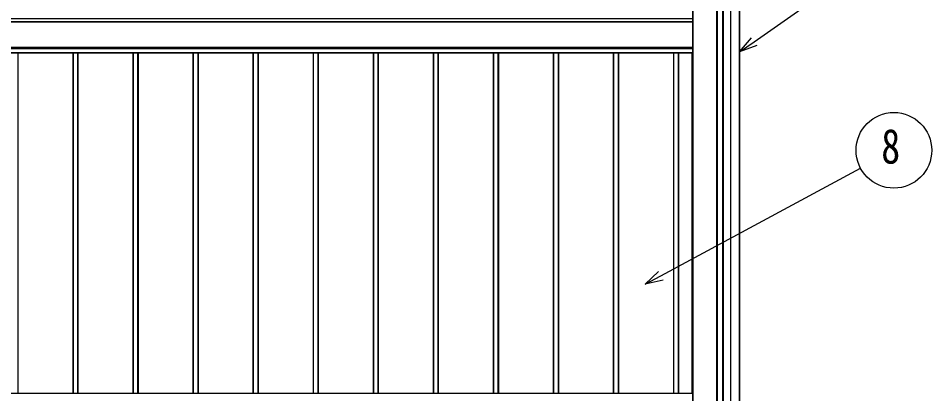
# Model space of a CAD drawing. Units: millimetres, scale not verified. Extents: x -14718 to 14718, y -10395 to 10395.
# Drawn here: x -4154 to -1112, y -1240 to 9 of the extents above; entities that cross this region are included whole.
import ezdxf
from ezdxf.enums import TextEntityAlignment as Align

# ---------------------------------------------------------------- set-up
doc = ezdxf.new("R2010")
doc.units = ezdxf.units.MM
doc.header["$LTSCALE"] = 50
doc.layers.add('0-4_YKK_A1', color=4, linetype='Continuous')
doc.layers.add('0-5_YKK_D', color=6, linetype='Continuous')
doc.styles.add('ＭＳ ゴシック', font='')
doc.styles.get('ＭＳ ゴシック').set_extended_font_data('MS Gothic')

msp = doc.modelspace()

# ---------------------------------------------------------------- linework, layer by layer
at = {"layer": '0-4_YKK_A1'}
for p, q in [((-1782.43, 1827), (-1782.43, -3170.65)), ((-1781.93, 1827.02), (-1781.93, -3170.63)), ((-1752.93, 1825.52), (-1752.93, -3169.08)), ((-1752.43, 1825.5), (-1752.43, -3169.08)), ((-1807.93, -3136.21), (-1807.93, 1712.98)), ((-1807.43, -3136.21), (-1807.43, 1712.96)), ((-1805.43, -3136.21), (-1805.43, 1711.86)), ((-1907.43, -2599.89), (-1907.43, 1261.65)), ((-1906.93, -2599.89), (-1906.93, 1261.65)), ((-1827.93, -2599.89), (-1827.93, 1261.65)), ((-1827.43, -2599.89), (-1827.43, 1261.65)), ((-1827.13, -2599.89), (-1827.13, 1261.65)), ((-1826.93, 1261.63), (-1826.93, -2599.89)), ((-7006.93, 8.91), (-1907.93, 8.91)), ((-1907.93, -2.12), (-7006.93, -2.12)), ((-7006.93, -2.61), (-1907.93, -2.61)), ((-1907.93, -2.61), (-1907.93, -2.12)), ((-1907.43, -14.98), (-1907.93, -14.98)), ((-1907.43, -16.71), (-1907.93, -16.71)), ((-7006.93, -86.56), (-1907.93, -86.56)), ((-7006.93, -87.07), (-1907.93, -87.07)), ((-7006.93, -90.49), (-1907.93, -90.49)), ((-1907.43, -72.94), (-1907.93, -72.94)), ((-1907.43, -74.67), (-1907.93, -74.67)), ((-1907.93, -90.49), (-1907.93, -87.07)), ((-1907.93, -91.53), (-1907.93, -90.49)), ((-7006.93, -91.53), (-1907.93, -91.53)), ((-7006.93, -105.02), (-1907.93, -105.02)), ((-7006.93, -105.54), (-1907.93, -105.54)), ((-7006.93, -105.59), (-1907.93, -105.59)), ((-7005.43, -105.59), (-1909.43, -105.59)), ((-4154.13, -1239.84), (-4154.13, -105.59)), ((-3971.43, -1239.84), (-3971.43, -105.59)), ((-3970.43, -1239.84), (-3970.43, -105.59)), ((-3955.43, -1239.84), (-3955.43, -105.59)), ((-3954.43, -1239.84), (-3954.43, -105.59)), ((-3954.13, -1239.84), (-3954.13, -105.59)), ((-3771.43, -1239.84), (-3771.43, -105.59)), ((-3770.43, -1239.84), (-3770.43, -105.59)), ((-3755.43, -1239.84), (-3755.43, -105.59)), ((-3754.43, -1239.84), (-3754.43, -105.59)), ((-3754.13, -1239.84), (-3754.13, -105.59)), ((-3571.43, -1239.84), (-3571.43, -105.59)), ((-3570.43, -1239.84), (-3570.43, -105.59)), ((-3555.43, -1239.84), (-3555.43, -105.59)), ((-3554.43, -1239.84), (-3554.43, -105.59)), ((-3554.13, -1239.84), (-3554.13, -105.59)), ((-3371.43, -1239.84), (-3371.43, -105.59)), ((-3370.43, -1239.84), (-3370.43, -105.59)), ((-3355.43, -1239.84), (-3355.43, -105.59)), ((-3354.43, -1239.84), (-3354.43, -105.59)), ((-3354.13, -1239.84), (-3354.13, -105.59)), ((-3171.43, -1239.84), (-3171.43, -105.59)), ((-3170.43, -1239.84), (-3170.43, -105.59)), ((-3155.43, -1239.84), (-3155.43, -105.59)), ((-3154.43, -1239.84), (-3154.43, -105.59)), ((-3154.13, -1239.84), (-3154.13, -105.59)), ((-2971.43, -1239.84), (-2971.43, -105.59)), ((-2970.43, -1239.84), (-2970.43, -105.59)), ((-2955.43, -1239.84), (-2955.43, -105.59)), ((-2954.43, -1239.84), (-2954.43, -105.59)), ((-2954.13, -1239.84), (-2954.13, -105.59)), ((-2771.43, -1239.84), (-2771.43, -105.59)), ((-2770.43, -1239.84), (-2770.43, -105.59)), ((-2755.43, -1239.84), (-2755.43, -105.59)), ((-2754.43, -1239.84), (-2754.43, -105.59)), ((-2754.13, -1239.84), (-2754.13, -105.59)), ((-2571.43, -1239.84), (-2571.43, -105.59)), ((-2570.43, -1239.84), (-2570.43, -105.59)), ((-2555.43, -1239.84), (-2555.43, -105.59)), ((-2554.43, -1239.84), (-2554.43, -105.59)), ((-2554.13, -1239.84), (-2554.13, -105.59)), ((-2371.43, -1239.84), (-2371.43, -105.59)), ((-2370.43, -1239.84), (-2370.43, -105.59)), ((-2355.43, -1239.84), (-2355.43, -105.59)), ((-2354.43, -1239.84), (-2354.43, -105.59)), ((-2354.13, -1239.84), (-2354.13, -105.59)), ((-2171.43, -1239.84), (-2171.43, -105.59)), ((-2170.43, -1239.84), (-2170.43, -105.59)), ((-2155.43, -1239.84), (-2155.43, -105.59)), ((-2154.43, -1239.84), (-2154.43, -105.59)), ((-2154.13, -1239.84), (-2154.13, -105.59)), ((-1971.43, -1239.84), (-1971.43, -105.59)), ((-1970.43, -1239.84), (-1970.43, -105.59)), ((-1955.43, -1239.84), (-1955.43, -105.59)), ((-1954.43, -1239.84), (-1954.43, -105.59)), ((-1954.13, -1239.84), (-1954.13, -105.59)), ((-1909.43, -1239.84), (-1909.43, -105.59)), ((-1907.93, -105.59), (-1907.93, -105.54)), ((-1907.93, -105.59), (-1907.93, -105.59)), ((-1907.93, -1239.84), (-7006.93, -1239.84))]:
    msp.add_line(p, q, dxfattribs=at)
for points in [[(-1907.93, -2.12), (-1907.93, 8.91), (-1907.93, 9.39)], [(-1907.93, -87.07), (-1907.93, -86.56), (-1907.93, -2.61)], [(-1907.93, -105.54), (-1907.93, -105.02), (-1907.93, -91.53)], [(-1907.93, -1251.36), (-1907.93, -1240.33), (-1907.93, -1239.84)]]:
    msp.add_lwpolyline(points, dxfattribs=at)
for centre, start, end in [((-1910.63, -10.05), 0.00124, 32.47925), ((-1910.63, -79.6), 327.52075, 359.99876), ((-1910.63, -82.4), 327.52075, 359.99876)]:
    msp.add_arc(centre, 3.2, start, end, dxfattribs=at)
at = {"layer": '0-5_YKK_D'}
for points in [[(-1752.43, -102.89), (-1703.66, -68.81), (-1325.51, 195.46)], [(-1694.53, -81.88), (-1752.43, -102.89), (-1712.79, -55.74)], [(-2066.59, -875.85), (-2014.2, -847.66), (-1349.09, -489.88)], [(-2006.64, -861.7), (-2066.59, -875.85), (-2021.75, -833.62)]]:
    msp.add_lwpolyline(points, dxfattribs=at)
msp.add_circle((-1238.13, -430.19), 126, dxfattribs=at)

# ---------------------------------------------------------------- texts
at = {"layer": '0-5_YKK_D', "style": 'ＭＳ ゴシック', "width": 0.8}
msp.add_text('8', height=115.5, dxfattribs=at).set_placement((-1280.13, -508.94), align=Align.BOTTOM_LEFT)

doc.saveas('drawing.dxf')
